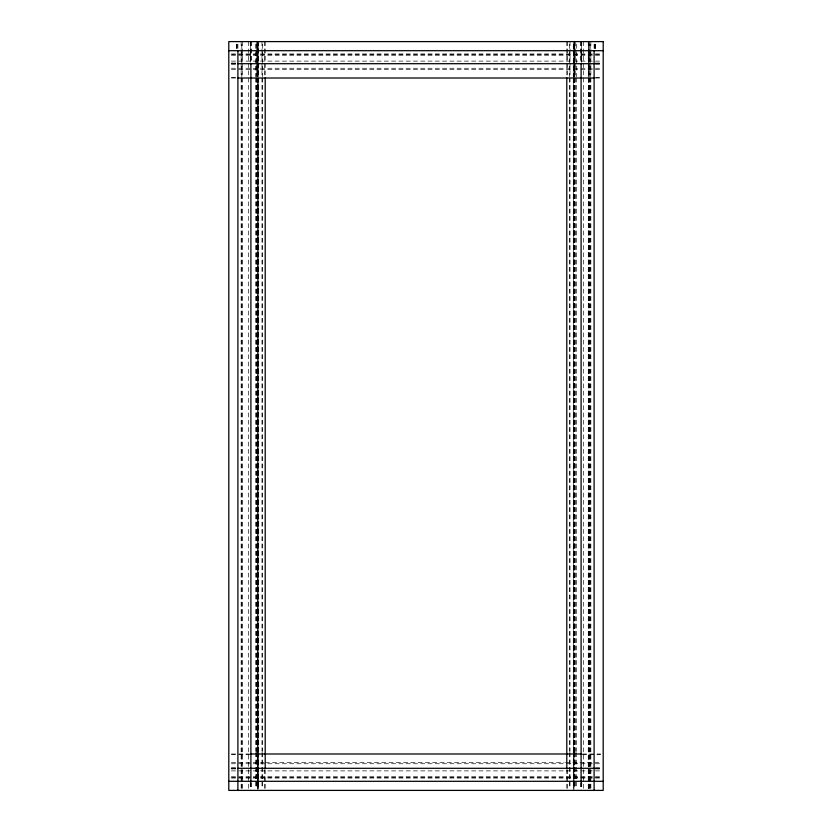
<?xml version="1.0" encoding="UTF-8"?>
<svg xmlns="http://www.w3.org/2000/svg" width="832" height="832" viewBox="0 0 832 832"><rect width="100%" height="100%" fill="white"/><g stroke="black" fill="none" stroke-linecap="round" stroke-linejoin="round"><path stroke-width="0.62" stroke-dasharray="4.16 3.12" d="M231.4 53.945L600.6 53.945M231.4 54.6L600.6 54.6M231.4 55.245L600.6 55.245M231.4 61.11L600.6 61.11M231.4 63.055L236.6 63.055M595.4 63.055L600.6 63.055M231.4 63.471L236.6 63.471M595.4 63.471L600.6 63.471M231.4 63.7L236.6 63.7M595.4 63.7L600.6 63.7M231.4 64.355L236.6 64.355M595.4 64.355L600.6 64.355M231.4 68.255L600.6 68.255M231.4 69.555L600.6 69.555M231.4 77.49L236.6 77.49M595.4 77.49L600.6 77.49M231.4 78.01L236.6 78.01M595.4 78.01L600.6 78.01M231.4 753.99L249.6 753.99M582.4 753.99L600.6 753.99M231.4 754.51L249.6 754.51M582.4 754.51L600.6 754.51M231.4 762.445L263.9 762.445M265.2 762.445L564.2 762.445M565.5 762.445L600.6 762.445M231.4 763.745L600.6 763.745M231.4 767.645L236.6 767.645M595.4 767.645L600.6 767.645M231.4 768.3L236.6 768.3M595.4 768.3L600.6 768.3M231.4 768.529L236.6 768.529M595.4 768.529L600.6 768.529M231.4 768.945L236.6 768.945M595.4 768.945L600.6 768.945M231.4 770.89L600.6 770.89M231.4 776.755L600.6 776.755M231.4 777.4L600.6 777.4M231.4 778.055L600.6 778.055M595.618 44.2L595.618 49.4M595.4 44.2L595.4 49.4M594.88 44.2L594.88 49.4M594.807 44.2L594.807 49.4M594.1 44.2L594.1 49.4M590.855 41.6L590.855 76.7M590.855 78L590.855 789.1M590.2 44.2L590.2 76.7M590.2 78L590.2 789.1M589.555 41.6L589.555 76.7M589.555 78L589.555 789.1M589.118 44.2L589.118 76.7M589.118 78L589.118 789.1M588.827 41.6L588.827 76.7M588.827 78L588.89 789.1M588.567 44.2L588.567 76.7M588.567 78L588.567 789.1M588.255 41.6L588.307 76.7M588.307 78L588.255 789.1M583.69 41.6L583.69 76.7M583.69 78L583.69 789.1M581.745 41.6L581.745 62.4M581.745 782.6L581.745 789.1M581.318 44.2L581.318 62.4M581.318 782.6L581.318 790.4M581.1 41.6L581.1 62.4M581.1 782.6L581.1 789.1M580.445 41.6L580.445 62.4M580.445 782.6L580.445 789.1M576.545 44.2L576.545 76.7M576.545 78L576.545 751.4M576.545 752.7L576.545 789.1M575.245 41.6L575.245 76.7M575.245 78L575.245 751.4M575.245 752.7L575.245 789.1M574.818 44.2L574.818 76.7M574.818 78L574.818 751.4M574.818 752.7L574.818 789.1M574.59 44.2L574.59 76.7M574.59 78L574.59 751.4M574.59 752.7L574.59 789.1M574.517 41.6L574.517 76.7M574.517 78L574.517 751.4M574.454 752.7L574.517 789.1M574.08 41.6L574.08 76.7M574.08 78L574.08 751.4M574.08 752.7L574.08 789.1M573.997 41.6L573.997 789.1M573.768 44.2L573.768 76.7M573.768 78L573.768 751.4M573.768 752.7L573.768 789.1M573.373 44.2L573.373 76.7M573.373 78L573.373 751.4M573.373 752.7L573.373 789.1M573.29 44.2L573.29 790.4M570.024 41.6L570.024 76.7M570.024 78L570.024 751.4M570.024 752.7L570.024 789.1M569.556 44.2L569.556 76.7M569.556 78L569.556 751.4M569.556 752.7L569.556 789.1M567.31 41.6L567.31 76.7M567.31 769.6L567.31 789.1M566.79 41.6L566.79 76.7M566.79 769.6L566.79 789.1M265.21 41.6L265.21 76.7M265.21 769.6L265.21 789.1M264.69 41.6L264.69 76.7M264.69 769.6L264.69 789.1M262.444 44.2L262.444 76.7M262.444 78L262.444 751.4M262.444 752.7L262.444 789.1M261.976 41.6L261.976 76.7M261.976 78L261.976 751.4M261.976 752.7L261.976 789.1M258.71 41.6L258.627 76.7M258.71 78L258.71 751.4M258.71 752.7L258.71 789.1M258.242 76.7L258.242 44.2L258.055 76.7M258.242 751.4L258.242 78L258.055 751.4M258.242 752.7L258.242 789.1L258.055 752.7M258.003 41.6L258.003 789.1M257.556 44.2L257.535 76.7L257.483 41.6M257.202 44.2L257.202 76.7M257.202 78L257.202 751.4M257.202 752.7L257.202 789.1M257.015 44.2L257.015 76.7M257.015 78L257.015 751.4M257.015 752.7L257.015 789.1M256.818 44.2L256.818 76.7M256.818 78L256.818 751.4M256.818 752.7L256.818 789.1M256.755 41.6L256.755 76.7M256.755 78L256.755 751.4M256.755 752.7L256.755 789.1M255.455 44.2L255.455 76.7M255.455 78L255.455 751.4M255.455 752.7L255.455 789.1M251.555 41.6L251.555 62.4M251.555 782.6L251.555 789.1M250.9 41.6L250.9 62.4M250.9 782.6L250.9 789.1M250.671 44.2L250.671 62.4M250.671 782.6L250.671 790.4M250.255 41.6L250.255 62.4M250.255 782.6L250.255 789.1M248.31 41.6L248.31 76.7M248.31 78L248.31 789.1M242.445 41.6L242.445 76.7M242.445 78L242.445 789.1M241.8 44.2L241.8 76.7M241.8 78L241.8 789.1M241.145 41.6L241.145 76.7M241.145 78L241.145 789.1M237.9 44.2L237.9 49.4M237.193 44.2L237.12 49.4M236.6 44.2L236.6 49.4M236.382 44.2L236.382 49.4M257.556 751.4L257.535 78L257.483 751.4M257.535 789.1L257.556 752.7L257.483 789.1"/><path stroke-width="1.25" d="M228.8 50.7L603.2 50.7M237.9 63.7L594.1 63.7M237.9 78.01L594.1 78.01M250.9 753.99L581.1 753.99M237.9 768.3L594.1 768.3M228.8 781.3L603.2 781.3M594.1 50.7L594.1 790.4M581.1 63.7L581.1 781.3M566.79 78L566.79 768.3M265.21 78L265.21 768.3M250.9 63.7L250.9 781.3M237.9 50.7L237.9 790.4M603.2 41.6L228.8 41.6L228.8 790.4L603.2 790.4L603.2 41.6"/></g></svg>
